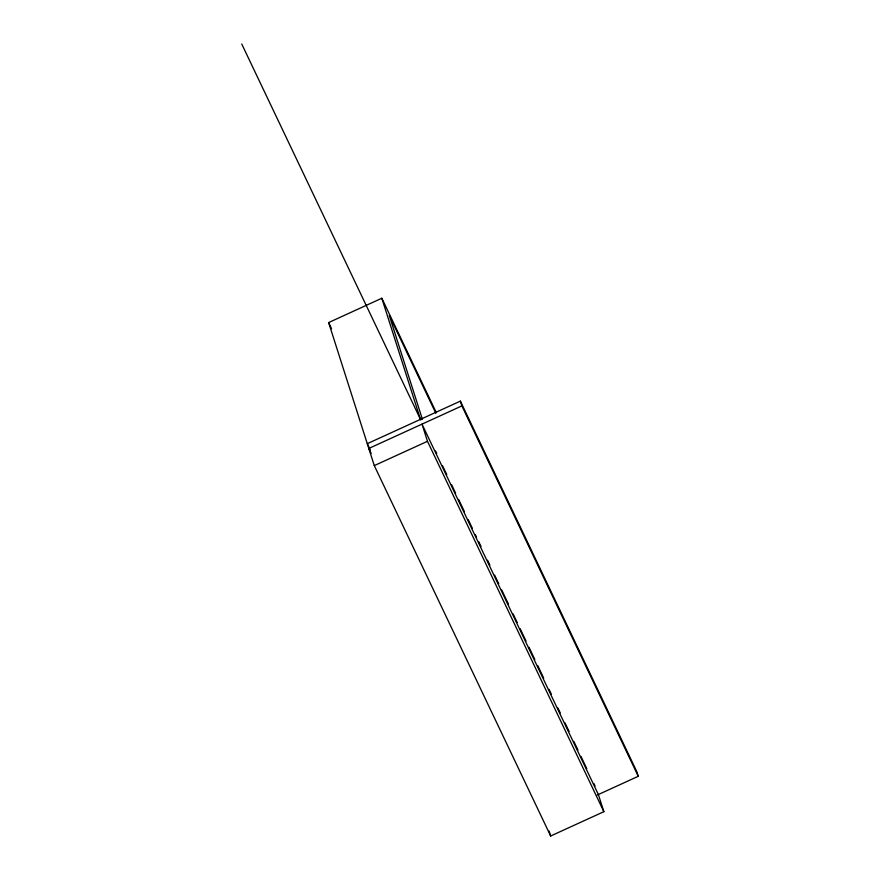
<?xml version="1.0" encoding="UTF-8"?>
<svg xmlns="http://www.w3.org/2000/svg" width="880" height="880" viewBox="0 0 880 880"><rect width="100%" height="100%" fill="white"/><g stroke="black" fill="none" stroke-linecap="round" stroke-linejoin="round"><path stroke-width="1.32" d="M603.856 811.69L427.482 441.298L422.004 424.127L598.367 794.519L603.856 811.69L550.66 836L374.286 465.608L328.636 322.564L381.821 298.243L436.095 412.214M597.311 795.014L638.264 776.292L636.746 771.518L460.372 401.126L367.29 443.674L370.238 449.867M460.372 401.126L461.89 405.9L368.808 448.448L371.173 453.398M374.286 465.608L427.482 441.298M461.89 405.9L638.264 776.292M435.853 413.281L389.268 315.447L422.389 419.243M241.736 44L420.772 419.98M435.545 451L436.722 453.486M442.629 465.894L446.765 474.573M451.495 484.506L455.631 493.185M458.59 499.389L464.497 511.808M468.259 519.706L472.384 528.374M475.332 534.567L476.52 537.042M478.676 541.585L481.041 546.546M487.542 560.197L489.907 565.158M494.626 575.091L498.762 583.77M501.721 589.974L508.365 603.944M513.084 613.844L517.22 622.523M520.168 628.716L526.064 641.102M529.012 647.295L534.809 659.461M537.768 665.665L543.675 678.073M549.065 689.414L551.43 694.364M557.92 707.993L560.274 712.954M564.993 722.865L569.129 731.533M573.804 741.356L577.973 750.112M580.921 756.305L586.806 768.658M593.901 783.552L595.078 786.038M328.636 322.564L331.584 328.757M381.821 298.243L420.475 419.364M549.098 831.094L550.66 836"/></g></svg>
